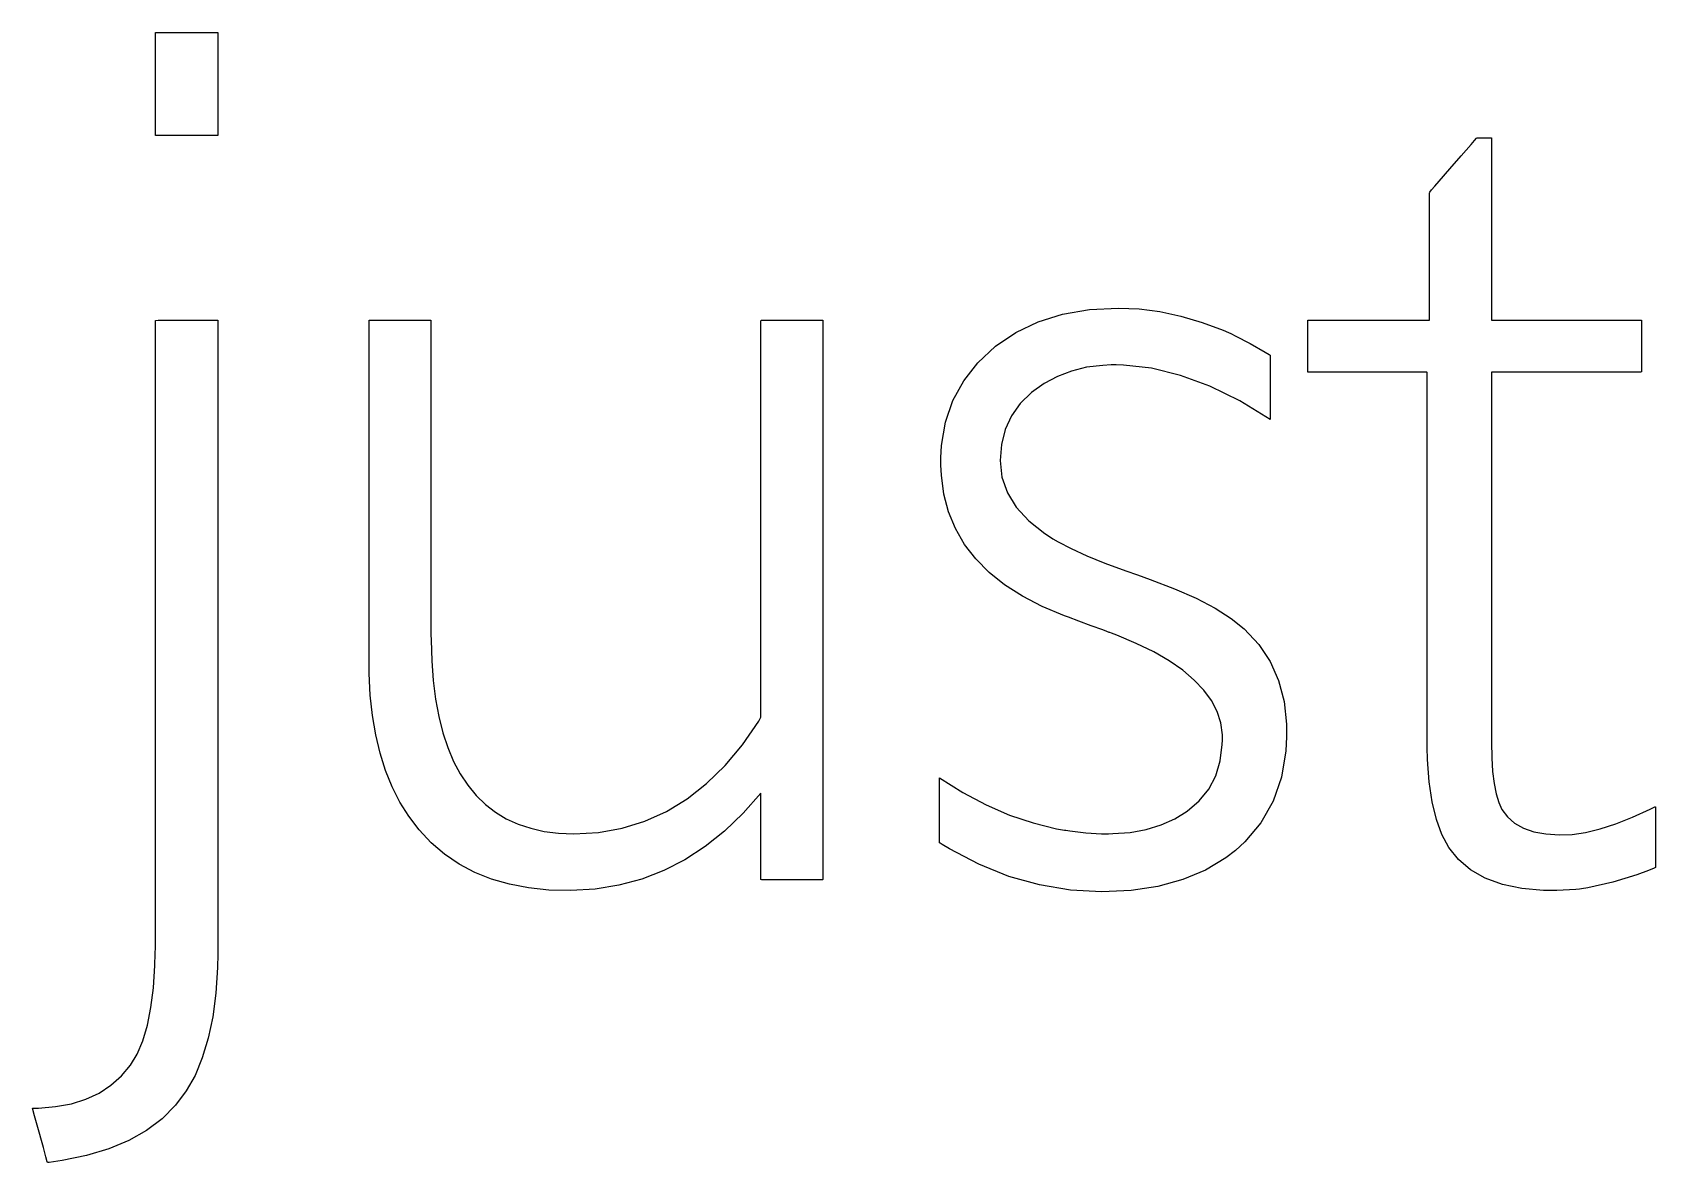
# Model space of a CAD drawing. Header units: millimetres. Extents: x 2232 to 85269, y -3593 to 5869.
# Drawn here: x 18318.61 to 18335.48, y -1734.81 to -1723.07 of the extents above; entities that cross this region are included whole.
import ezdxf

# ---------------------------------------------------------------- set-up
doc = ezdxf.new("R2010")
doc.units = ezdxf.units.MM
doc.layers.add('Standart', color=7, linetype='Continuous')

msp = doc.modelspace()

# ---------------------------------------------------------------- linework, layer by layer
at = {"layer": 'Standart', "color": 159, "linetype": 'Continuous', "lineweight": -3}
for points in [[(18319.885, -1724.137), (18319.885, -1723.066)], [(18319.885, -1723.066), (18320.533, -1723.066)], [(18320.533, -1723.066), (18320.533, -1724.137)], [(18320.533, -1724.137), (18319.885, -1724.137)], [(18333.463, -1724.348), (18333.564, -1724.232)], [(18333.564, -1724.232), (18333.599, -1724.191)], [(18333.599, -1724.191), (18333.62, -1724.167)], [(18333.62, -1724.167), (18333.629, -1724.162)], [(18333.629, -1724.162), (18333.686, -1724.162)], [(18333.686, -1724.162), (18333.754, -1724.162)], [(18333.754, -1724.162), (18333.773, -1724.162)], [(18333.773, -1724.162), (18333.775, -1724.163)], [(18333.775, -1724.163), (18333.775, -1724.178)], [(18333.775, -1724.178), (18333.775, -1724.209)], [(18333.775, -1724.209), (18333.775, -1724.317)], [(18333.344, -1724.485), (18333.463, -1724.348)], [(18333.775, -1724.317), (18333.775, -1724.475)], [(18333.233, -1724.614), (18333.344, -1724.485)], [(18333.775, -1724.475), (18333.775, -1724.67)], [(18333.133, -1724.734), (18333.136, -1724.725)], [(18333.133, -1724.782), (18333.133, -1724.734)], [(18333.136, -1724.725), (18333.154, -1724.704)], [(18333.154, -1724.704), (18333.188, -1724.666)], [(18333.188, -1724.666), (18333.233, -1724.614)], [(18333.775, -1724.67), (18333.775, -1724.889)], [(18333.133, -1724.871), (18333.133, -1724.782)], [(18333.133, -1724.991), (18333.133, -1724.871)], [(18333.775, -1724.889), (18333.775, -1725.351)], [(18333.133, -1725.134), (18333.133, -1724.991)], [(18333.133, -1725.455), (18333.133, -1725.134)], [(18333.775, -1725.351), (18333.775, -1725.569)], [(18333.133, -1725.762), (18333.133, -1725.455)], [(18333.775, -1725.569), (18333.775, -1725.761)], [(18333.133, -1725.888), (18333.133, -1725.762)], [(18333.775, -1725.761), (18333.775, -1725.914)], [(18329.596, -1725.947), (18329.897, -1725.931)], [(18329.897, -1725.931), (18330.112, -1725.941)], [(18330.112, -1725.941), (18330.329, -1725.968)], [(18333.133, -1725.985), (18333.133, -1725.888)], [(18333.775, -1725.914), (18333.775, -1726.017)], [(18319.885, -1726.061), (18319.913, -1726.057)], [(18319.885, -1726.105), (18319.885, -1726.061)], [(18319.885, -1726.192), (18319.885, -1726.105)], [(18319.913, -1726.057), (18319.998, -1726.057)], [(18319.998, -1726.057), (18320.119, -1726.057)], [(18320.119, -1726.057), (18320.383, -1726.057)], [(18320.383, -1726.057), (18320.482, -1726.057)], [(18320.482, -1726.057), (18320.531, -1726.057)], [(18320.531, -1726.057), (18320.533, -1726.057)], [(18320.533, -1726.057), (18320.533, -1726.086)], [(18320.533, -1726.086), (18320.533, -1726.159)], [(18322.108, -1726.07), (18322.108, -1726.057)], [(18322.108, -1726.057), (18322.112, -1726.057)], [(18322.108, -1726.097), (18322.108, -1726.07)], [(18322.108, -1726.138), (18322.108, -1726.097)], [(18322.112, -1726.057), (18322.15, -1726.057)], [(18322.15, -1726.057), (18322.22, -1726.057)], [(18322.22, -1726.057), (18322.311, -1726.057)], [(18322.311, -1726.057), (18322.518, -1726.057)], [(18322.518, -1726.057), (18322.614, -1726.057)], [(18322.614, -1726.057), (18322.691, -1726.057)], [(18322.691, -1726.057), (18322.739, -1726.057)], [(18322.739, -1726.057), (18322.749, -1726.057)], [(18322.749, -1726.057), (18322.75, -1726.066)], [(18322.75, -1726.066), (18322.75, -1726.089)], [(18322.75, -1726.089), (18322.75, -1726.125)], [(18326.181, -1726.069), (18326.182, -1726.057)], [(18326.181, -1726.098), (18326.181, -1726.069)], [(18326.181, -1726.143), (18326.181, -1726.098)], [(18326.182, -1726.057), (18326.192, -1726.057)], [(18326.192, -1726.057), (18326.241, -1726.057)], [(18326.241, -1726.057), (18326.318, -1726.057)], [(18326.318, -1726.057), (18326.413, -1726.057)], [(18326.413, -1726.057), (18326.621, -1726.057)], [(18326.621, -1726.057), (18326.712, -1726.057)], [(18326.712, -1726.057), (18326.782, -1726.057)], [(18326.782, -1726.057), (18326.82, -1726.057)], [(18326.82, -1726.057), (18326.824, -1726.058)], [(18326.824, -1726.058), (18326.824, -1726.078)], [(18326.824, -1726.078), (18326.824, -1726.122)], [(18328.83, -1726.186), (18329.063, -1726.075)], [(18329.063, -1726.075), (18329.318, -1725.995)], [(18329.318, -1725.995), (18329.596, -1725.947)], [(18330.329, -1725.968), (18330.547, -1726.015)], [(18330.547, -1726.015), (18330.767, -1726.08)], [(18330.767, -1726.08), (18330.988, -1726.163)], [(18331.867, -1726.069), (18331.867, -1726.057)], [(18331.867, -1726.057), (18331.887, -1726.057)], [(18331.867, -1726.099), (18331.867, -1726.069)], [(18331.867, -1726.199), (18331.867, -1726.099)], [(18331.887, -1726.057), (18331.95, -1726.057)], [(18331.95, -1726.057), (18332.049, -1726.057)], [(18332.049, -1726.057), (18332.174, -1726.057)], [(18332.174, -1726.057), (18332.471, -1726.057)], [(18332.471, -1726.057), (18332.774, -1726.057)], [(18332.774, -1726.057), (18332.907, -1726.057)], [(18332.907, -1726.057), (18333.016, -1726.057)], [(18333.016, -1726.057), (18333.094, -1726.057)], [(18333.094, -1726.057), (18333.131, -1726.057)], [(18333.131, -1726.057), (18333.133, -1726.044)], [(18333.133, -1726.044), (18333.133, -1725.985)], [(18333.775, -1726.017), (18333.775, -1726.046)], [(18333.775, -1726.046), (18333.775, -1726.057)], [(18333.775, -1726.057), (18333.803, -1726.057)], [(18333.803, -1726.057), (18333.883, -1726.057)], [(18333.883, -1726.057), (18334.006, -1726.057)], [(18334.006, -1726.057), (18334.161, -1726.057)], [(18334.161, -1726.057), (18334.339, -1726.057)], [(18334.339, -1726.057), (18334.72, -1726.057)], [(18334.72, -1726.057), (18334.902, -1726.057)], [(18334.902, -1726.057), (18335.065, -1726.057)], [(18335.065, -1726.057), (18335.198, -1726.057)], [(18335.198, -1726.057), (18335.292, -1726.057)], [(18335.292, -1726.057), (18335.335, -1726.057)], [(18335.335, -1726.057), (18335.337, -1726.063)], [(18335.337, -1726.063), (18335.337, -1726.128)], [(18319.885, -1726.319), (18319.885, -1726.192)], [(18320.533, -1726.159), (18320.533, -1726.274)], [(18320.533, -1726.274), (18320.533, -1726.427)], [(18322.108, -1726.193), (18322.108, -1726.138)], [(18322.108, -1726.337), (18322.108, -1726.193)], [(18322.75, -1726.125), (18322.75, -1726.232)], [(18322.75, -1726.232), (18322.75, -1726.381)], [(18326.181, -1726.204), (18326.181, -1726.143)], [(18326.181, -1726.279), (18326.181, -1726.204)], [(18326.181, -1726.367), (18326.181, -1726.279)], [(18326.824, -1726.122), (18326.824, -1726.189)], [(18326.824, -1726.189), (18326.824, -1726.278)], [(18326.824, -1726.278), (18326.824, -1726.386)], [(18328.62, -1726.329), (18328.83, -1726.186)], [(18330.988, -1726.163), (18331.043, -1726.187)], [(18331.043, -1726.187), (18331.065, -1726.197)], [(18331.065, -1726.197), (18331.074, -1726.201)], [(18331.074, -1726.201), (18331.112, -1726.22)], [(18331.112, -1726.22), (18331.266, -1726.299)], [(18331.867, -1726.328), (18331.867, -1726.199)], [(18335.337, -1726.128), (18335.337, -1726.24)], [(18335.337, -1726.24), (18335.337, -1726.494)], [(18319.885, -1726.482), (18319.885, -1726.319)], [(18320.533, -1726.427), (18320.533, -1726.615)], [(18322.108, -1726.524), (18322.108, -1726.337)], [(18322.75, -1726.381), (18322.75, -1726.566)], [(18326.181, -1726.468), (18326.181, -1726.367)], [(18326.824, -1726.386), (18326.824, -1726.513)], [(18328.437, -1726.5), (18328.62, -1726.329)], [(18331.266, -1726.299), (18331.424, -1726.39)], [(18331.424, -1726.39), (18331.464, -1726.414)], [(18331.464, -1726.414), (18331.477, -1726.423)], [(18331.477, -1726.423), (18331.477, -1726.43)], [(18331.477, -1726.43), (18331.477, -1726.466)], [(18331.867, -1726.456), (18331.867, -1726.328)], [(18319.885, -1726.679), (18319.885, -1726.482)], [(18320.533, -1726.615), (18320.533, -1726.833)], [(18322.108, -1726.746), (18322.108, -1726.524)], [(18322.75, -1726.566), (18322.75, -1726.781)], [(18326.181, -1726.702), (18326.181, -1726.468)], [(18326.824, -1726.513), (18326.824, -1726.657)], [(18328.29, -1726.688), (18328.437, -1726.5)], [(18329.41, -1726.586), (18329.263, -1726.642)], [(18329.567, -1726.547), (18329.41, -1726.586)], [(18329.735, -1726.527), (18329.567, -1726.547)], [(18329.823, -1726.523), (18329.735, -1726.527)], [(18329.876, -1726.523), (18329.823, -1726.523)], [(18329.949, -1726.525), (18329.876, -1726.523)], [(18330.242, -1726.558), (18329.949, -1726.525)], [(18330.542, -1726.631), (18330.242, -1726.558)], [(18331.477, -1726.466), (18331.477, -1726.527)], [(18331.477, -1726.527), (18331.477, -1726.694)], [(18331.867, -1726.556), (18331.867, -1726.456)], [(18331.867, -1726.586), (18331.867, -1726.556)], [(18331.867, -1726.598), (18331.867, -1726.586)], [(18331.887, -1726.598), (18331.867, -1726.598)], [(18331.949, -1726.598), (18331.887, -1726.598)], [(18332.045, -1726.598), (18331.949, -1726.598)], [(18332.168, -1726.598), (18332.045, -1726.598)], [(18332.458, -1726.598), (18332.168, -1726.598)], [(18332.755, -1726.598), (18332.458, -1726.598)], [(18332.886, -1726.598), (18332.755, -1726.598)], [(18332.993, -1726.598), (18332.886, -1726.598)], [(18333.069, -1726.598), (18332.993, -1726.598)], [(18333.106, -1726.598), (18333.069, -1726.598)], [(18333.108, -1726.602), (18333.106, -1726.598)], [(18333.108, -1726.636), (18333.108, -1726.602)], [(18333.776, -1726.598), (18333.775, -1726.609)], [(18333.775, -1726.609), (18333.775, -1726.656)], [(18333.787, -1726.598), (18333.776, -1726.598)], [(18333.851, -1726.598), (18333.787, -1726.598)], [(18333.961, -1726.598), (18333.851, -1726.598)], [(18334.107, -1726.598), (18333.961, -1726.598)], [(18334.465, -1726.598), (18334.107, -1726.598)], [(18334.843, -1726.598), (18334.465, -1726.598)], [(18335.013, -1726.598), (18334.843, -1726.598)], [(18335.158, -1726.598), (18335.013, -1726.598)], [(18335.266, -1726.598), (18335.158, -1726.598)], [(18335.327, -1726.598), (18335.266, -1726.598)], [(18335.337, -1726.596), (18335.327, -1726.598)], [(18335.337, -1726.494), (18335.337, -1726.578)], [(18335.337, -1726.578), (18335.337, -1726.596)], [(18319.885, -1726.905), (18319.885, -1726.679)], [(18322.108, -1726.996), (18322.108, -1726.746)], [(18322.75, -1726.781), (18322.75, -1727.018)], [(18326.181, -1726.973), (18326.181, -1726.702)], [(18326.824, -1726.657), (18326.824, -1726.817)], [(18328.178, -1726.894), (18328.29, -1726.688)], [(18329.126, -1726.716), (18328.995, -1726.81)], [(18329.263, -1726.642), (18329.126, -1726.716)], [(18330.847, -1726.744), (18330.542, -1726.631)], [(18331.159, -1726.897), (18330.847, -1726.744)], [(18331.477, -1726.694), (18331.477, -1726.879)], [(18333.108, -1726.705), (18333.108, -1726.636)], [(18333.108, -1726.805), (18333.108, -1726.705)], [(18333.775, -1726.656), (18333.775, -1726.735)], [(18333.775, -1726.735), (18333.775, -1726.845)], [(18319.885, -1727.157), (18319.885, -1726.905)], [(18320.533, -1726.833), (18320.533, -1727.079)], [(18326.824, -1726.817), (18326.824, -1726.991)], [(18328.101, -1727.118), (18328.178, -1726.894)], [(18328.878, -1726.925), (18328.786, -1727.053)], [(18328.995, -1726.81), (18328.878, -1726.925)], [(18331.477, -1727.09), (18331.159, -1726.897)], [(18331.477, -1726.879), (18331.477, -1726.961)], [(18333.108, -1726.932), (18333.108, -1726.805)], [(18333.108, -1727.084), (18333.108, -1726.932)], [(18333.775, -1726.845), (18333.775, -1726.981)], [(18320.533, -1727.079), (18320.533, -1727.349)], [(18322.108, -1727.267), (18322.108, -1726.996)], [(18322.75, -1727.018), (18322.75, -1727.535)], [(18326.181, -1727.274), (18326.181, -1726.973)], [(18326.824, -1726.991), (18326.824, -1727.178)], [(18328.06, -1727.359), (18328.101, -1727.118)], [(18328.786, -1727.053), (18328.721, -1727.195)], [(18331.477, -1726.961), (18331.477, -1727.028)], [(18331.477, -1727.028), (18331.477, -1727.074)], [(18331.477, -1727.074), (18331.477, -1727.09)], [(18333.108, -1727.258), (18333.108, -1727.084)], [(18333.775, -1726.981), (18333.775, -1727.141)], [(18319.885, -1727.432), (18319.885, -1727.157)], [(18322.108, -1727.845), (18322.108, -1727.267)], [(18326.181, -1727.595), (18326.181, -1727.274)], [(18326.824, -1727.178), (18326.824, -1727.585)], [(18328.721, -1727.195), (18328.682, -1727.35)], [(18333.108, -1727.449), (18333.108, -1727.258)], [(18333.775, -1727.141), (18333.775, -1727.322)], [(18319.885, -1728.038), (18319.885, -1727.432)], [(18320.533, -1727.349), (18320.533, -1727.64)], [(18328.052, -1727.487), (18328.06, -1727.359)], [(18328.682, -1727.35), (18328.669, -1727.518)], [(18333.108, -1727.875), (18333.108, -1727.449)], [(18333.775, -1727.322), (18333.775, -1727.732)], [(18322.75, -1727.535), (18322.75, -1728.067)], [(18326.181, -1727.929), (18326.181, -1727.595)], [(18326.824, -1727.585), (18326.824, -1728.026)], [(18328.052, -1727.519), (18328.052, -1727.487)], [(18328.052, -1727.565), (18328.052, -1727.519)], [(18328.057, -1727.668), (18328.052, -1727.565)], [(18328.669, -1727.518), (18328.687, -1727.69)], [(18320.533, -1727.64), (18320.533, -1728.272)], [(18328.083, -1727.865), (18328.057, -1727.668)], [(18328.687, -1727.69), (18328.743, -1727.851)], [(18333.775, -1727.732), (18333.775, -1728.185)], [(18322.108, -1728.422), (18322.108, -1727.845)], [(18326.181, -1728.602), (18326.181, -1727.929)], [(18328.132, -1728.051), (18328.083, -1727.865)], [(18328.743, -1727.851), (18328.836, -1728.003)], [(18333.108, -1728.336), (18333.108, -1727.875)], [(18319.885, -1728.695), (18319.885, -1728.038)], [(18322.75, -1728.067), (18322.75, -1728.322)], [(18326.824, -1728.026), (18326.824, -1728.966)], [(18328.204, -1728.225), (18328.132, -1728.051)], [(18328.836, -1728.003), (18328.967, -1728.144)], [(18320.533, -1728.272), (18320.533, -1729.634)], [(18328.298, -1728.388), (18328.204, -1728.225)], [(18328.967, -1728.144), (18329.134, -1728.276)], [(18329.134, -1728.276), (18329.182, -1728.307)], [(18333.775, -1728.185), (18333.775, -1728.657)], [(18322.108, -1728.693), (18322.108, -1728.422)], [(18322.75, -1728.322), (18322.75, -1728.562)], [(18328.414, -1728.54), (18328.298, -1728.388)], [(18329.182, -1728.307), (18329.215, -1728.329)], [(18329.215, -1728.329), (18329.272, -1728.362)], [(18329.272, -1728.362), (18329.406, -1728.432)], [(18329.406, -1728.432), (18329.568, -1728.506)], [(18333.108, -1728.807), (18333.108, -1728.336)], [(18322.75, -1728.562), (18322.75, -1728.78)], [(18326.181, -1728.925), (18326.181, -1728.602)], [(18328.553, -1728.681), (18328.414, -1728.54)], [(18329.568, -1728.506), (18329.758, -1728.583)], [(18329.758, -1728.583), (18329.975, -1728.664)], [(18319.885, -1730.054), (18319.885, -1728.695)], [(18322.108, -1728.943), (18322.108, -1728.693)], [(18322.75, -1728.78), (18322.75, -1728.969)], [(18328.715, -1728.81), (18328.553, -1728.681)], [(18328.899, -1728.928), (18328.715, -1728.81)], [(18329.975, -1728.664), (18330.095, -1728.706)], [(18330.095, -1728.706), (18330.227, -1728.752)], [(18330.227, -1728.752), (18330.481, -1728.849)], [(18333.108, -1729.262), (18333.108, -1728.807)], [(18333.775, -1728.657), (18333.775, -1729.121)], [(18322.108, -1729.165), (18322.108, -1728.943)], [(18322.75, -1728.969), (18322.75, -1729.124)], [(18326.181, -1729.229), (18326.181, -1728.925)], [(18326.824, -1728.966), (18326.824, -1729.905)], [(18329.106, -1729.034), (18328.899, -1728.928)], [(18330.481, -1728.849), (18330.707, -1728.949)], [(18330.707, -1728.949), (18330.902, -1729.052)], [(18322.75, -1729.124), (18322.75, -1729.238)], [(18329.336, -1729.13), (18329.106, -1729.034)], [(18329.348, -1729.134), (18329.336, -1729.13)], [(18329.38, -1729.146), (18329.348, -1729.134)], [(18329.485, -1729.185), (18329.38, -1729.146)], [(18330.902, -1729.052), (18331.069, -1729.158)], [(18333.775, -1729.121), (18333.775, -1729.553)], [(18322.108, -1729.352), (18322.108, -1729.165)], [(18322.75, -1729.238), (18322.75, -1729.277)], [(18322.75, -1729.277), (18322.75, -1729.304)], [(18322.75, -1729.304), (18322.75, -1729.317)], [(18322.75, -1729.317), (18322.75, -1729.327)], [(18326.181, -1729.505), (18326.181, -1729.229)], [(18329.616, -1729.234), (18329.485, -1729.185)], [(18329.735, -1729.278), (18329.616, -1729.234)], [(18329.778, -1729.294), (18329.735, -1729.278)], [(18329.803, -1729.304), (18329.778, -1729.294)], [(18329.808, -1729.306), (18329.803, -1729.304)], [(18329.827, -1729.313), (18329.808, -1729.306)], [(18329.808, -1729.306), (18329.808, -1729.306)], [(18329.881, -1729.333), (18329.827, -1729.313)], [(18331.069, -1729.158), (18331.206, -1729.268)], [(18331.206, -1729.268), (18331.356, -1729.428)], [(18333.108, -1729.675), (18333.108, -1729.262)], [(18322.108, -1729.497), (18322.108, -1729.352)], [(18322.75, -1729.327), (18322.751, -1729.383)], [(18322.751, -1729.383), (18322.758, -1729.6)], [(18330.083, -1729.418), (18329.881, -1729.333)], [(18330.265, -1729.507), (18330.083, -1729.418)], [(18331.356, -1729.428), (18331.475, -1729.607)], [(18320.533, -1729.634), (18320.533, -1730.311)], [(18322.108, -1729.552), (18322.108, -1729.497)], [(18322.108, -1729.593), (18322.108, -1729.552)], [(18322.108, -1729.62), (18322.108, -1729.593)], [(18322.108, -1729.632), (18322.108, -1729.62)], [(18322.108, -1729.645), (18322.108, -1729.632)], [(18322.108, -1729.674), (18322.108, -1729.645)], [(18322.758, -1729.6), (18322.773, -1729.805)], [(18326.181, -1729.745), (18326.181, -1729.505)], [(18330.426, -1729.6), (18330.265, -1729.507)], [(18330.567, -1729.697), (18330.426, -1729.6)], [(18331.475, -1729.607), (18331.563, -1729.805)], [(18333.775, -1729.553), (18333.775, -1729.749)], [(18322.109, -1729.732), (18322.108, -1729.674)], [(18322.12, -1729.955), (18322.109, -1729.732)], [(18322.773, -1729.805), (18322.798, -1729.998)], [(18326.181, -1729.849), (18326.181, -1729.745)], [(18330.687, -1729.799), (18330.567, -1729.697)], [(18330.786, -1729.904), (18330.687, -1729.799)], [(18331.563, -1729.805), (18331.62, -1730.021)], [(18333.108, -1729.859), (18333.108, -1729.675)], [(18333.775, -1729.749), (18333.775, -1729.927)], [(18322.142, -1730.167), (18322.12, -1729.955)], [(18326.181, -1729.941), (18326.181, -1729.849)], [(18326.181, -1730.02), (18326.181, -1729.941)], [(18326.824, -1729.905), (18326.824, -1730.346)], [(18330.865, -1730.013), (18330.786, -1729.904)], [(18333.108, -1730.023), (18333.108, -1729.859)], [(18333.775, -1729.927), (18333.775, -1730.083)], [(18319.885, -1730.701), (18319.885, -1730.054)], [(18322.798, -1729.998), (18322.832, -1730.178)], [(18326.181, -1730.085), (18326.181, -1730.02)], [(18326.181, -1730.135), (18326.181, -1730.085)], [(18326.181, -1730.169), (18326.181, -1730.135)], [(18330.924, -1730.127), (18330.865, -1730.013)], [(18330.961, -1730.245), (18330.924, -1730.127)], [(18331.62, -1730.021), (18331.645, -1730.256)], [(18333.108, -1730.163), (18333.108, -1730.023)], [(18333.775, -1730.083), (18333.775, -1730.216)], [(18320.533, -1730.311), (18320.533, -1730.948)], [(18322.176, -1730.368), (18322.142, -1730.167)], [(18322.832, -1730.178), (18322.874, -1730.346)], [(18325.988, -1730.471), (18326.158, -1730.225)], [(18326.158, -1730.225), (18326.178, -1730.192)], [(18326.178, -1730.192), (18326.181, -1730.185)], [(18326.181, -1730.185), (18326.181, -1730.169)], [(18330.979, -1730.367), (18330.961, -1730.245)], [(18331.645, -1730.256), (18331.647, -1730.389)], [(18333.108, -1730.278), (18333.108, -1730.163)], [(18333.108, -1730.363), (18333.108, -1730.278)], [(18333.775, -1730.216), (18333.775, -1730.322)], [(18333.775, -1730.322), (18333.775, -1730.397)], [(18322.222, -1730.559), (18322.176, -1730.368)], [(18322.874, -1730.346), (18322.926, -1730.501)], [(18325.808, -1730.688), (18325.988, -1730.471)], [(18326.824, -1730.346), (18326.824, -1730.753)], [(18330.957, -1730.639), (18330.978, -1730.469)], [(18330.978, -1730.469), (18330.98, -1730.423)], [(18330.98, -1730.423), (18330.979, -1730.367)], [(18331.647, -1730.389), (18331.638, -1730.536)], [(18333.108, -1730.416), (18333.108, -1730.363)], [(18333.108, -1730.436), (18333.108, -1730.416)], [(18333.108, -1730.501), (18333.108, -1730.436)], [(18333.775, -1730.397), (18333.775, -1730.438)], [(18333.775, -1730.438), (18333.775, -1730.445)], [(18333.775, -1730.445), (18333.779, -1730.606)], [(18333.775, -1730.445), (18333.775, -1730.445)], [(18333.775, -1730.445), (18333.775, -1730.445)], [(18322.279, -1730.739), (18322.222, -1730.559)], [(18322.926, -1730.501), (18322.986, -1730.644)], [(18322.986, -1730.644), (18323.055, -1730.775)], [(18330.91, -1730.794), (18330.957, -1730.639)], [(18331.638, -1730.536), (18331.592, -1730.81)], [(18333.111, -1730.626), (18333.108, -1730.501)], [(18333.129, -1730.858), (18333.111, -1730.626)], [(18333.779, -1730.606), (18333.788, -1730.749)], [(18319.885, -1731.006), (18319.885, -1730.701)], [(18322.348, -1730.909), (18322.279, -1730.739)], [(18323.055, -1730.775), (18323.133, -1730.893)], [(18325.616, -1730.876), (18325.808, -1730.688)], [(18326.824, -1730.753), (18326.824, -1730.94)], [(18328.039, -1730.817), (18328.281, -1730.968)], [(18328.039, -1730.819), (18328.039, -1730.817)], [(18328.039, -1730.817), (18328.039, -1730.817)], [(18328.039, -1730.817), (18328.039, -1730.817)], [(18328.039, -1730.846), (18328.039, -1730.819)], [(18330.837, -1730.933), (18330.91, -1730.794)], [(18331.592, -1730.81), (18331.505, -1731.059)], [(18333.788, -1730.749), (18333.803, -1730.874)], [(18319.885, -1731.292), (18319.885, -1731.006)], [(18320.533, -1730.948), (18320.533, -1731.243)], [(18322.428, -1731.067), (18322.348, -1730.909)], [(18323.133, -1730.893), (18323.22, -1730.999)], [(18323.22, -1730.999), (18323.316, -1731.092)], [(18325.414, -1731.035), (18325.616, -1730.876)], [(18326.181, -1730.975), (18325.997, -1731.184)], [(18326.181, -1730.979), (18326.181, -1730.975)], [(18326.181, -1730.975), (18326.181, -1730.975)], [(18326.181, -1730.975), (18326.181, -1730.975)], [(18326.181, -1730.997), (18326.181, -1730.979)], [(18326.181, -1731.071), (18326.181, -1730.997)], [(18326.824, -1730.94), (18326.824, -1731.114)], [(18328.039, -1730.899), (18328.039, -1730.846)], [(18328.039, -1730.973), (18328.039, -1730.899)], [(18328.039, -1731.154), (18328.039, -1730.973)], [(18328.281, -1730.968), (18328.523, -1731.097)], [(18330.738, -1731.056), (18330.837, -1730.933)], [(18333.16, -1731.065), (18333.129, -1730.858)], [(18333.803, -1730.874), (18333.824, -1730.982)], [(18333.824, -1730.982), (18333.852, -1731.072)], [(18322.52, -1731.215), (18322.428, -1731.067)], [(18323.316, -1731.092), (18323.421, -1731.173)], [(18323.421, -1731.173), (18323.534, -1731.241)], [(18324.975, -1731.266), (18325.2, -1731.165)], [(18325.2, -1731.165), (18325.414, -1731.035)], [(18326.181, -1731.183), (18326.181, -1731.071)], [(18326.824, -1731.114), (18326.824, -1731.274)], [(18328.039, -1731.335), (18328.039, -1731.154)], [(18328.523, -1731.097), (18328.766, -1731.202)], [(18330.485, -1731.242), (18330.614, -1731.163)], [(18330.614, -1731.163), (18330.738, -1731.056)], [(18331.505, -1731.059), (18331.379, -1731.283)], [(18333.204, -1731.248), (18333.16, -1731.065)], [(18333.852, -1731.072), (18333.885, -1731.145)], [(18333.885, -1731.145), (18333.942, -1731.222)], [(18335.242, -1731.225), (18335.427, -1731.14)], [(18335.427, -1731.14), (18335.475, -1731.117)], [(18335.475, -1731.117), (18335.482, -1731.116)], [(18335.482, -1731.116), (18335.482, -1731.137)], [(18335.482, -1731.137), (18335.482, -1731.236)], [(18319.885, -1731.558), (18319.885, -1731.292)], [(18320.533, -1731.243), (18320.533, -1731.519)], [(18322.627, -1731.356), (18322.52, -1731.215)], [(18323.534, -1731.241), (18323.657, -1731.297)], [(18323.657, -1731.297), (18323.788, -1731.34)], [(18323.788, -1731.34), (18323.929, -1731.372)], [(18324.493, -1731.382), (18324.74, -1731.339)], [(18324.74, -1731.339), (18324.975, -1731.266)], [(18325.997, -1731.184), (18325.803, -1731.369)], [(18326.181, -1731.467), (18326.181, -1731.183)], [(18326.824, -1731.274), (18326.824, -1731.418)], [(18328.039, -1731.408), (18328.039, -1731.335)], [(18328.766, -1731.202), (18329.01, -1731.284)], [(18329.01, -1731.284), (18329.254, -1731.344)], [(18329.254, -1731.344), (18329.315, -1731.355)], [(18330.188, -1731.352), (18330.343, -1731.305)], [(18330.343, -1731.305), (18330.485, -1731.242)], [(18331.379, -1731.283), (18331.213, -1731.481)], [(18333.262, -1731.406), (18333.204, -1731.248)], [(18333.942, -1731.222), (18334.017, -1731.287)], [(18334.017, -1731.287), (18334.109, -1731.338)], [(18334.109, -1731.338), (18334.217, -1731.376)], [(18334.906, -1731.346), (18335.068, -1731.293)], [(18335.068, -1731.293), (18335.242, -1731.225)], [(18335.482, -1731.236), (18335.482, -1731.533)], [(18322.753, -1731.491), (18322.627, -1731.356)], [(18322.892, -1731.609), (18322.753, -1731.491)], [(18323.929, -1731.372), (18324.078, -1731.39)], [(18324.078, -1731.39), (18324.236, -1731.396)], [(18324.236, -1731.396), (18324.493, -1731.382)], [(18325.803, -1731.369), (18325.601, -1731.53)], [(18326.181, -1731.61), (18326.181, -1731.467)], [(18326.824, -1731.418), (18326.824, -1731.545)], [(18328.039, -1731.462), (18328.039, -1731.408)], [(18328.039, -1731.489), (18328.039, -1731.462)], [(18328.039, -1731.491), (18328.039, -1731.489)], [(18328.046, -1731.495), (18328.039, -1731.491)], [(18328.065, -1731.507), (18328.046, -1731.495)], [(18328.14, -1731.553), (18328.065, -1731.507)], [(18329.315, -1731.355), (18329.339, -1731.359)], [(18329.339, -1731.359), (18329.35, -1731.361)], [(18329.35, -1731.361), (18329.392, -1731.367)], [(18329.392, -1731.367), (18329.559, -1731.387)], [(18329.559, -1731.387), (18329.723, -1731.396)], [(18329.723, -1731.396), (18329.764, -1731.396)], [(18329.764, -1731.396), (18329.793, -1731.396)], [(18329.793, -1731.396), (18329.84, -1731.395)], [(18329.84, -1731.395), (18330.021, -1731.382)], [(18330.021, -1731.382), (18330.188, -1731.352)], [(18331.213, -1731.481), (18331.115, -1731.57)], [(18333.333, -1731.54), (18333.262, -1731.406)], [(18334.217, -1731.376), (18334.342, -1731.399)], [(18334.342, -1731.399), (18334.483, -1731.409)], [(18334.483, -1731.409), (18334.616, -1731.404)], [(18334.616, -1731.404), (18334.755, -1731.383)], [(18334.755, -1731.383), (18334.906, -1731.346)], [(18319.885, -1731.799), (18319.885, -1731.558)], [(18320.533, -1731.519), (18320.533, -1731.77)], [(18323.043, -1731.712), (18322.892, -1731.609)], [(18325.39, -1731.667), (18325.17, -1731.78)], [(18325.601, -1731.53), (18325.39, -1731.667)], [(18326.181, -1731.734), (18326.181, -1731.61)], [(18326.824, -1731.545), (18326.824, -1731.654)], [(18326.824, -1731.654), (18326.824, -1731.742)], [(18328.447, -1731.714), (18328.14, -1731.553)], [(18331.015, -1731.647), (18330.802, -1731.774)], [(18331.115, -1731.57), (18331.015, -1731.647)], [(18333.432, -1731.664), (18333.333, -1731.54)], [(18333.56, -1731.772), (18333.432, -1731.664)], [(18335.482, -1731.533), (18335.482, -1731.665)], [(18335.482, -1731.665), (18335.482, -1731.713)], [(18319.885, -1732.012), (18319.885, -1731.799)], [(18320.533, -1731.77), (18320.533, -1731.995)], [(18323.205, -1731.798), (18323.043, -1731.712)], [(18323.38, -1731.868), (18323.205, -1731.798)], [(18325.17, -1731.78), (18324.942, -1731.868)], [(18326.181, -1731.826), (18326.181, -1731.734)], [(18326.181, -1731.856), (18326.181, -1731.826)], [(18326.824, -1731.742), (18326.824, -1731.809)], [(18326.824, -1731.809), (18326.824, -1731.854)], [(18328.759, -1731.84), (18328.447, -1731.714)], [(18329.076, -1731.929), (18328.759, -1731.84)], [(18330.802, -1731.774), (18330.567, -1731.873)], [(18333.712, -1731.859), (18333.56, -1731.772)], [(18335.287, -1731.823), (18335.037, -1731.9)], [(18335.408, -1731.779), (18335.287, -1731.823)], [(18335.468, -1731.754), (18335.408, -1731.779)], [(18335.482, -1731.748), (18335.468, -1731.754)], [(18335.482, -1731.713), (18335.482, -1731.741)], [(18335.482, -1731.741), (18335.482, -1731.748)], [(18319.885, -1732.194), (18319.885, -1732.012)], [(18320.533, -1731.995), (18320.533, -1732.19)], [(18323.567, -1731.922), (18323.38, -1731.868)], [(18323.766, -1731.96), (18323.567, -1731.922)], [(18323.977, -1731.982), (18323.766, -1731.96)], [(18324.204, -1731.987), (18323.977, -1731.982)], [(18324.459, -1731.972), (18324.204, -1731.987)], [(18324.705, -1731.932), (18324.459, -1731.972)], [(18324.942, -1731.868), (18324.705, -1731.932)], [(18326.181, -1731.872), (18326.181, -1731.856)], [(18326.192, -1731.875), (18326.181, -1731.872)], [(18326.241, -1731.875), (18326.192, -1731.875)], [(18326.318, -1731.875), (18326.241, -1731.875)], [(18326.413, -1731.875), (18326.318, -1731.875)], [(18326.621, -1731.875), (18326.413, -1731.875)], [(18326.712, -1731.875), (18326.621, -1731.875)], [(18326.782, -1731.875), (18326.712, -1731.875)], [(18326.82, -1731.875), (18326.782, -1731.875)], [(18326.824, -1731.874), (18326.82, -1731.875)], [(18326.824, -1731.854), (18326.824, -1731.874)], [(18329.399, -1731.983), (18329.076, -1731.929)], [(18329.726, -1732.001), (18329.399, -1731.983)], [(18330.029, -1731.987), (18329.726, -1732.001)], [(18330.309, -1731.944), (18330.029, -1731.987)], [(18330.567, -1731.873), (18330.309, -1731.944)], [(18333.89, -1731.923), (18333.712, -1731.859)], [(18334.092, -1731.965), (18333.89, -1731.923)], [(18334.319, -1731.986), (18334.092, -1731.965)], [(18334.38, -1731.987), (18334.319, -1731.986)], [(18334.411, -1731.988), (18334.38, -1731.987)], [(18334.428, -1731.988), (18334.411, -1731.988)], [(18334.456, -1731.988), (18334.428, -1731.988)], [(18334.653, -1731.978), (18334.456, -1731.988)], [(18334.693, -1731.973), (18334.653, -1731.978)], [(18334.712, -1731.97), (18334.693, -1731.973)], [(18334.777, -1731.958), (18334.712, -1731.97)], [(18335.037, -1731.9), (18334.777, -1731.958)], [(18319.885, -1732.341), (18319.885, -1732.194)], [(18319.885, -1732.451), (18319.885, -1732.341)], [(18320.533, -1732.19), (18320.533, -1732.35)], [(18320.533, -1732.35), (18320.533, -1732.474)], [(18319.885, -1732.519), (18319.885, -1732.451)], [(18319.885, -1732.543), (18319.885, -1732.519)], [(18320.533, -1732.474), (18320.533, -1732.557)], [(18319.881, -1732.766), (18319.884, -1732.643)], [(18319.884, -1732.643), (18319.885, -1732.579)], [(18319.885, -1732.546), (18319.885, -1732.543)], [(18319.885, -1732.543), (18319.885, -1732.543)], [(18319.885, -1732.543), (18319.885, -1732.543)], [(18319.885, -1732.543), (18319.885, -1732.543)], [(18319.885, -1732.579), (18319.885, -1732.546)], [(18320.533, -1732.647), (18320.53, -1732.788)], [(18320.533, -1732.557), (18320.533, -1732.596)], [(18320.533, -1732.596), (18320.533, -1732.611)], [(18320.533, -1732.611), (18320.533, -1732.647)], [(18319.866, -1732.997), (18319.881, -1732.766)], [(18320.53, -1732.788), (18320.513, -1733.054)], [(18319.839, -1733.204), (18319.866, -1732.997)], [(18320.513, -1733.054), (18320.481, -1733.299)], [(18319.802, -1733.388), (18319.839, -1733.204)], [(18320.481, -1733.299), (18320.435, -1733.523)], [(18319.754, -1733.55), (18319.802, -1733.388)], [(18320.435, -1733.523), (18320.373, -1733.727)], [(18319.625, -1733.804), (18319.695, -1733.689)], [(18319.695, -1733.689), (18319.754, -1733.55)], [(18319.532, -1733.914), (18319.625, -1733.804)], [(18320.373, -1733.727), (18320.298, -1733.909)], [(18319.3, -1734.092), (18319.423, -1734.011)], [(18319.423, -1734.011), (18319.532, -1733.914)], [(18320.298, -1733.909), (18320.207, -1734.07)], [(18318.848, -1734.234), (18319.012, -1734.203)], [(18319.012, -1734.203), (18319.163, -1734.156)], [(18319.163, -1734.156), (18319.3, -1734.092)], [(18320.207, -1734.07), (18320.095, -1734.22)], [(18318.608, -1734.25), (18318.607, -1734.249)], [(18318.607, -1734.249), (18318.623, -1734.249)], [(18318.611, -1734.263), (18318.608, -1734.25)], [(18318.629, -1734.328), (18318.611, -1734.263)], [(18318.623, -1734.249), (18318.67, -1734.248)], [(18318.657, -1734.428), (18318.629, -1734.328)], [(18318.67, -1734.248), (18318.848, -1734.234)], [(18319.955, -1734.359), (18319.793, -1734.481)], [(18320.095, -1734.22), (18319.955, -1734.359)], [(18318.721, -1734.66), (18318.657, -1734.428)], [(18319.793, -1734.481), (18319.608, -1734.585)], [(18318.747, -1734.754), (18318.721, -1734.66)], [(18319.4, -1734.672), (18319.169, -1734.742)], [(18319.608, -1734.585), (18319.4, -1734.672)], [(18318.762, -1734.809), (18318.747, -1734.754)], [(18318.764, -1734.814), (18318.762, -1734.809)], [(18318.78, -1734.813), (18318.764, -1734.815)], [(18318.764, -1734.815), (18318.764, -1734.814)], [(18318.915, -1734.794), (18318.78, -1734.813)], [(18319.169, -1734.742), (18318.915, -1734.794)]]:
    msp.add_lwpolyline(points, dxfattribs=at)

doc.saveas('drawing.dxf')
